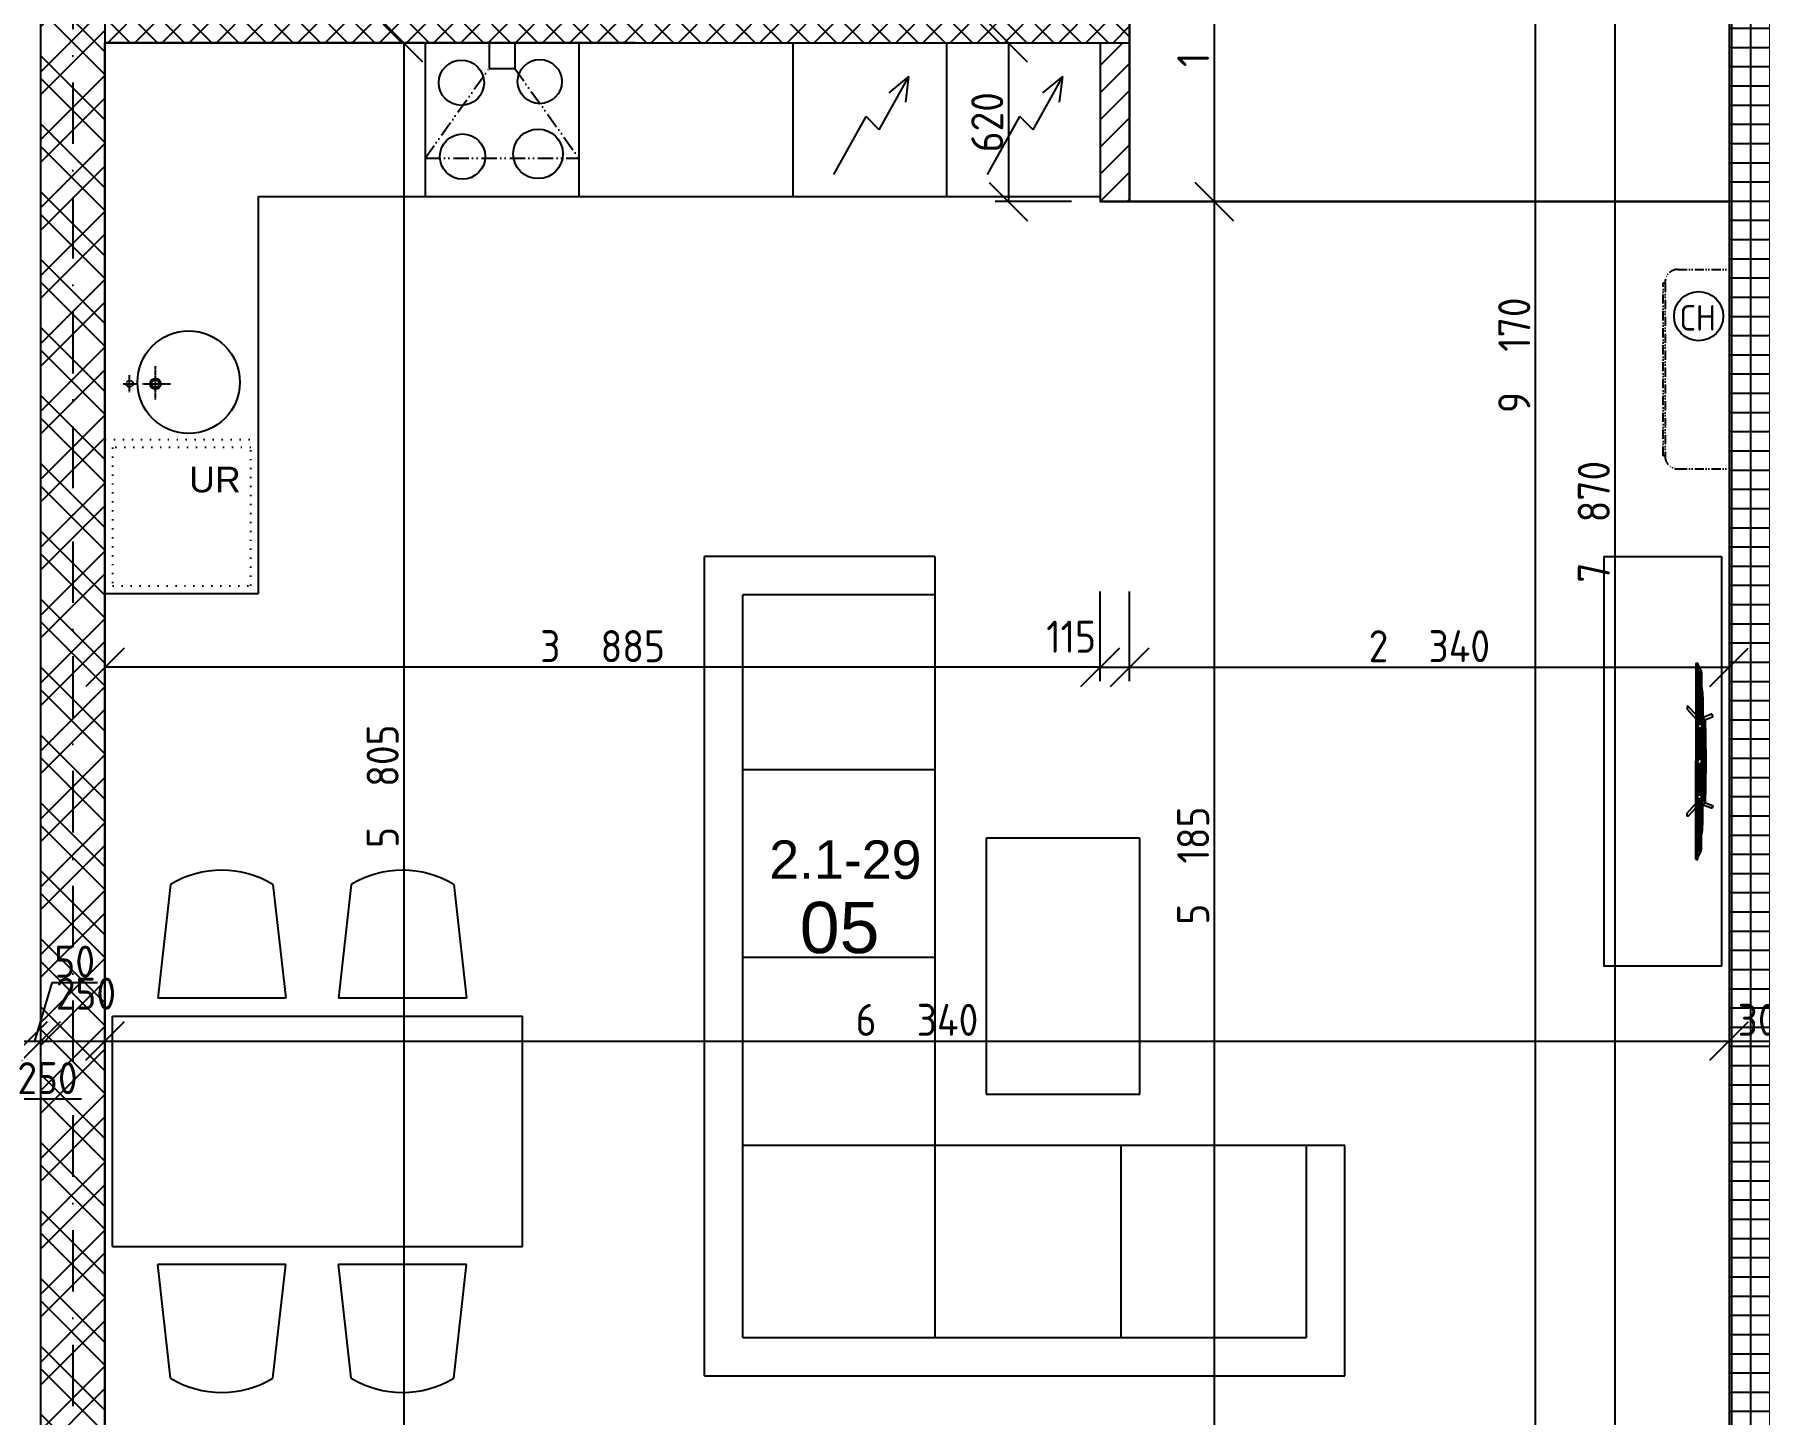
# Model space of a CAD drawing. Extents: x 4511820 to 5180432, y -1526536 to -944957.
# Drawn here: x 5007426 to 5014160, y -1257655 to -1252267 of the extents above; entities that cross this region are included whole.
import ezdxf

# ---------------------------------------------------------------- set-up
doc = ezdxf.new("R2010")
doc.units = 0
doc.header["$MEASUREMENT"] = 0
for name, pattern in [('ACAD_ISO07W100', [3.5, 0.5, -3]), ('ACAD_ISO12W100', [22, 12, -3, 0.5, -3, 0.5, -3]), ('BODKOCIARKOVANA_3', [5.6, 3, -1.3, 0, -1.3]), ('DASHED', [0.75, 0.5, -0.25])]:
    doc.linetypes.add(name, pattern=pattern)
doc.layers.get('0').update_dxf_attribs({"linetype": 'CONTINUOUS'})
doc.layers.get('Defpoints').update_dxf_attribs({"color": 61, "linetype": 'CONTINUOUS'})
for name, color, linetype in [('KÓTY', 4, 'CONTINUOUS'), ('MÚRY', 1, 'CONTINUOUS'), ('osi', 253, 'CONTINUOUS'), ('Plochy', 41, 'CONTINUOUS'), ('POPIS', 7, 'CONTINUOUS'), ('TENKÁ', 7, 'CONTINUOUS'), ('ZARIADENIE', 47, 'CONTINUOUS'), ('ZARIADENIE1', 145, 'CONTINUOUS'), ('ZZ-chladenie', 133, 'CONTINUOUS'), ('ŠRAFY', 82, 'CONTINUOUS')]:
    doc.layers.add(name, color=color, linetype=linetype)
doc.styles.add('ARIAL', font='arial.ttf')
doc.styles.add('STYLE1', font='isocp.shx')
doc.dimstyles.new('STANDARD-50', dxfattribs={"dimtxt": 125, "dimasz": 150, "dimexe": 10, "dimexo": 200, "dimgap": 20, "dimtad": 1, "dimdsep": 46, "dimlunit": 6, "dimtxsty": 'STYLE1', "dimblk1": 'OBLIQUE', "dimblk2": 'OBLIQUE', "dimsah": 1, "dimcen": 2.5, "dimse1": 1, "dimse2": 1, "dimadec": 0, "dimazin": 0, "dimtfac": 1, "dimtmove": 1, "dimatfit": 3, "dimldrblk": 'OBLIQUE', "dimfxl": 1, "dimtolj": 1, "dimtzin": 0, "dimarcsym": 0})

# ---------------------------------------------------------------- blocks, each defined once
blk = doc.blocks.new('_OBLIQUE')
at = {"color": 0, "linetype": 'ByBlock'}
blk.add_line((-0.5, -0.5), (0.5, 0.5), dxfattribs=at)
blk = doc.blocks.new('*D13934')
at = {"layer": 'Defpoints', "color": 0}
for p in [(4980571, -1251714.2), (5007401, -1259734.2), (4980571, -1261503.9)]:
    blk.add_point(p, dxfattribs=at)
at = {"layer": 'KÓTY', "color": 0, "lineweight": -2}
blk.add_line((5007401, -1261503.9), (4980571, -1261503.9), dxfattribs=at)
at = {"layer": 'KÓTY', "color": 0, "linetype": 'ByBlock', "lineweight": -2, "xscale": 150, "yscale": 150, "zscale": 150, "rotation": 180}
blk.add_blockref('_OBLIQUE', (4980571, -1261503.9), dxfattribs=at)
at = {"layer": 'KÓTY', "color": 0, "linetype": 'ByBlock', "lineweight": -2, "xscale": 150, "yscale": 150, "zscale": 150}
blk.add_blockref('_OBLIQUE', (5007401, -1261503.9), dxfattribs=at)
at = {"layer": 'KÓTY', "color": 0, "insert": (4993986, -1261421.4), "char_height": 125, "attachment_point": 5, "style": 'STYLE1'}
blk.add_mtext('\\A1;26ﾠ830', dxfattribs=at)
blk = doc.blocks.new('*D13936')
at = {"layer": 'Defpoints', "color": 0}
for p in [(4980571, -1255834.2), (5040921, -1255834.2), (5040921, -1261853.9)]:
    blk.add_point(p, dxfattribs=at)
at = {"layer": 'KÓTY', "color": 0, "lineweight": -2}
blk.add_line((4980571, -1261853.9), (5040921, -1261853.9), dxfattribs=at)
at = {"layer": 'KÓTY', "color": 0, "linetype": 'ByBlock', "lineweight": -2, "xscale": 150, "yscale": 150, "zscale": 150, "rotation": 180}
blk.add_blockref('_OBLIQUE', (4980571, -1261853.9), dxfattribs=at)
at = {"layer": 'KÓTY', "color": 0, "linetype": 'ByBlock', "lineweight": -2, "xscale": 150, "yscale": 150, "zscale": 150}
blk.add_blockref('_OBLIQUE', (5040921, -1261853.9), dxfattribs=at)
at = {"layer": 'KÓTY', "color": 0, "insert": (5010746, -1261771.4), "char_height": 125, "attachment_point": 5, "style": 'STYLE1'}
blk.add_mtext('\\A1;60ﾠ350', dxfattribs=at)
blk = doc.blocks.new('sedacka rok 5')
at = {"layer": 'ZARIADENIE', "color": 30, "ltscale": 0.25}
for p, q in [((4452479, -1340180.2), (4452479, -1342480.2)), ((4452479, -1340180.2), (4453379, -1340180.2)), ((4453379, -1343380.2), (4453379, -1340180.2)), ((4452479, -1340330.2), (4453229, -1340330.2)), ((4453229, -1343230.2), (4453229, -1340330.2)), ((4452479, -1341013.5), (4453229, -1341013.5)), ((4452479, -1341746.9), (4453229, -1341746.9)), ((4450879, -1342480.2), (4452479, -1342480.2)), ((4450879, -1343380.2), (4450879, -1342480.2)), ((4451029, -1343230.2), (4451029, -1342480.2)), ((4451754, -1342480.2), (4451754, -1343230.2)), ((4452479, -1342480.2), (4453229, -1342480.2)), ((4452479, -1342480.2), (4452479, -1343230.2)), ((4453229, -1343230.2), (4451029, -1343230.2)), ((4453379, -1343380.2), (4450879, -1343380.2))]:
    blk.add_line(p, q, dxfattribs=at)
blk = doc.blocks.new('Tv06_top_cad-block.com')
at = {"color": 0}
for points in [[(-161.1, -3.4), (-173.3, 26.2, 0.359324), (-175.3, 27.3, 0.097501), (-182.8, 24.2, 0.350578), (-183.5, 22.1), (-171.1, -10.4)], [(161.1, -3.4), (173.3, 26.2, -0.359324), (175.3, 27.3, -0.097501), (182.8, 24.2, -0.350578), (183.5, 22.1), (171.1, -10.4)], [(-381.9, -38.8, -0.13121), (-383.2, -32.7, -0.169032), (-383, -32.3), (-381.8, -31.1, -0.205713), (-381.3, -30.9), (-378.5, -30.9, 0.118206), (-376.2, -30.4), (-351.4, -18.4, -0.105648), (-345.8, -17), (0, -17)], [(-339.3, -21.2), (-339.3, -21.2, 0.099639), (-344.3, -22.2), (-349.2, -24.6, 0.215889), (-350.7, -26.3, 0.476075), (-349.4, -28, 0.244765)], [(-295.5, -17), (-282, -15, -0.02037), (-255.8, -12, -0.012056), (-227.2, -10.7), (-169.3, -10.7)], [(-182.5, -38.8), (-214.4, -69.1, 0.250582), (-215, -71, 0.266718), (-214.3, -71.9, 0.084688)], [(-214.3, -71.9), (-207.3, -73.1, 0.211205), (-203.3, -72.1), (-165.2, -38.8)], [(-181.8, -17), (-178.5, -14, -0.213415), (-177.3, -13.6), (0, -13.6)], [(-172.1, -13.6, -0.072098), (-159.2, -3, -0.121861), (-158.4, -2.8)], [(-170.1, -10.6, -0.053076), (-160.2, -2.9), (-158.4, -2.8)], [(-147.6, -13.6), (-147.6, -7.5, -0.414214), (-147.4, -7.3), (-146.5, -7.3, -0.414214), (-146.3, -7.5), (-146.3, -13.6)], [(-146.8, -28, 0.414214), (-145, -26.2), (-145, -23, 0.414214), (-146.8, -21.2)], [(-143.9, -13.6), (-143.9, -7.5, -0.414214), (-143.7, -7.3), (-142.7, -7.3, -0.414214), (-142.6, -7.5), (-142.6, -13.6)], [(-140.2, -13.6), (-140.2, -7.5, -0.414214), (-140, -7.3), (-139, -7.3, -0.414214), (-138.8, -7.5), (-138.8, -13.6)], [(-136.4, -13.6), (-136.4, -7.5, -0.414214), (-136.3, -7.3), (-135.3, -7.3, -0.414214), (-135.1, -7.5), (-135.1, -13.6)], [(-132.7, -13.6), (-132.7, -7.5, -0.414214), (-132.5, -7.3), (-131.6, -7.3, -0.414214), (-131.4, -7.5), (-131.4, -13.6)], [(-128.8, -28, -0.414214), (-130.6, -26.2), (-130.6, -23, -0.414214), (-128.8, -21.2)], [(-129, -13.6), (-129, -7.5, -0.414214), (-128.8, -7.3), (-127.9, -7.3, -0.414214), (-127.7, -7.5), (-127.7, -13.6)], [(-125.3, -13.6), (-125.3, -7.5, -0.414214), (-125.1, -7.3), (-124.1, -7.3, -0.414214), (-124, -7.5), (-124, -13.6)], [(-121.6, -13.6), (-121.6, -7.5, -0.414214), (-121.4, -7.3), (-120.4, -7.3, -0.414214), (-120.2, -7.5), (-120.2, -13.6)], [(-117.8, -13.6), (-117.8, -7.5, -0.414214), (-117.7, -7.3), (-116.7, -7.3, -0.414214), (-116.5, -7.5), (-116.5, -13.6)], [(-114.1, -13.6), (-114.1, -7.5, -0.414214), (-113.9, -7.3), (-113, -7.3, -0.414214), (-112.8, -7.5), (-112.8, -13.6)], [(-110.4, -13.6), (-110.4, -7.5, -0.414214), (-110.2, -7.3), (-109.3, -7.3, -0.414214), (-109.1, -7.5), (-109.1, -13.6)], [(-106.7, -13.6), (-106.7, -7.5, -0.414214), (-106.5, -7.3), (-105.5, -7.3, -0.414214), (-105.4, -7.5), (-105.4, -13.6)], [(-103, -13.6), (-103, -7.5, -0.414214), (-102.8, -7.3), (-101.8, -7.3, -0.414214), (-101.6, -7.5), (-101.6, -13.6)], [(-99.2, -13.6), (-99.2, -7.5, -0.414214), (-99.1, -7.3), (-98.1, -7.3, -0.414214), (-97.9, -7.5), (-97.9, -13.6)], [(-95.5, -13.6), (-95.5, -7.5, -0.414214), (-95.3, -7.3), (-94.4, -7.3, -0.414214), (-94.2, -7.5), (-94.2, -13.6)], [(-91.8, -13.6), (-91.8, -7.5, -0.414214), (-91.6, -7.3), (-90.7, -7.3, -0.414214), (-90.5, -7.5), (-90.5, -13.6)], [(-88.1, -13.6), (-88.1, -7.5, -0.414214), (-87.9, -7.3), (-86.9, -7.3, -0.414214), (-86.8, -7.5), (-86.8, -13.6)], [(-84.4, -13.6), (-84.4, -7.5, -0.414214), (-84.2, -7.3), (-83.2, -7.3, -0.414214), (-83, -7.5), (-83, -13.6)], [(-80.6, -13.6), (-80.6, -7.5, -0.414214), (-80.5, -7.3), (-79.5, -7.3, -0.414214), (-79.3, -7.5), (-79.3, -13.6)], [(-76.9, -13.6), (-76.9, -7.5, -0.414214), (-76.7, -7.3), (-75.8, -7.3, -0.414214), (-75.6, -7.5), (-75.6, -13.6)], [(-73.2, -13.6), (-73.2, -7.5, -0.414214), (-73, -7.3), (-72.1, -7.3, -0.414214), (-71.9, -7.5), (-71.9, -13.6)], [(-69.5, -13.6), (-69.5, -7.5, -0.414214), (-69.3, -7.3), (-68.3, -7.3, -0.414214), (-68.2, -7.5), (-68.2, -13.6)], [(-65.8, -13.6), (-65.8, -7.5, -0.414214), (-65.6, -7.3), (-64.6, -7.3, -0.414214), (-64.4, -7.5), (-64.4, -13.6)], [(-62, -13.6), (-62, -7.5, -0.414214), (-61.9, -7.3), (-60.9, -7.3, -0.414214), (-60.7, -7.5), (-60.7, -13.6)], [(-58.3, -13.6), (-58.3, -7.5, -0.414214), (-58.1, -7.3), (-57.2, -7.3, -0.414214), (-57, -7.5), (-57, -13.6)], [(-54.6, -13.6), (-54.6, -7.5, -0.414214), (-54.4, -7.3), (-53.5, -7.3, -0.414214), (-53.3, -7.5), (-53.3, -13.6)], [(-50.9, -13.6), (-50.9, -7.5, -0.414214), (-50.7, -7.3), (-49.7, -7.3, -0.414214), (-49.6, -7.5), (-49.6, -13.6)], [(-47.2, -13.6), (-47.2, -7.5, -0.414214), (-47, -7.3), (-46, -7.3, -0.414214), (-45.8, -7.5), (-45.8, -13.6)], [(-43.4, -13.6), (-43.4, -7.5, -0.414214), (-43.3, -7.3), (-42.3, -7.3, -0.414214), (-42.1, -7.5), (-42.1, -13.6)], [(-39.7, -13.6), (-39.7, -7.5, -0.414214), (-39.5, -7.3), (-38.6, -7.3, -0.414214), (-38.4, -7.5), (-38.4, -13.6)], [(-36, -13.6), (-36, -7.5, -0.414214), (-35.8, -7.3), (-34.9, -7.3, -0.414214), (-34.7, -7.5), (-34.7, -13.6)], [(-32.3, -13.6), (-32.3, -7.5, -0.414214), (-32.1, -7.3), (-31.1, -7.3, -0.414214), (-31, -7.5), (-31, -13.6)], [(-28.6, -13.6), (-28.6, -7.5, -0.414214), (-28.4, -7.3), (-27.4, -7.3, -0.414214), (-27.2, -7.5), (-27.2, -13.6)], [(-24.8, -13.6), (-24.8, -7.5, -0.414214), (-24.7, -7.3), (-23.7, -7.3, -0.414214), (-23.5, -7.5), (-23.5, -13.6)], [(-21.1, -13.6), (-21.1, -7.5, -0.414214), (-20.9, -7.3), (-20, -7.3, -0.414214), (-19.8, -7.5), (-19.8, -13.6)], [(-17.4, -13.6), (-17.4, -7.5, -0.414214), (-17.2, -7.3), (-16.3, -7.3, -0.414214), (-16.1, -7.5), (-16.1, -13.6)], [(-13.7, -13.6), (-13.7, -7.5, -0.414214), (-13.5, -7.3), (-12.5, -7.3, -0.414214), (-12.4, -7.5), (-12.4, -13.6)], [(-10, -13.6), (-10, -7.5, -0.414214), (-9.8, -7.3), (-8.8, -7.3, -0.414214), (-8.6, -7.5), (-8.6, -13.6)], [(-10, -28, 0.414214), (-8.2, -26.2), (-8.2, -23, 0.414214), (-10, -21.2)], [(-6.2, -13.6), (-6.2, -7.5, -0.414214), (-6.1, -7.3), (-5.1, -7.3, -0.414214), (-4.9, -7.5), (-4.9, -13.6)], [(-2.5, -13.6), (-2.5, -7.5, -0.414214), (-2.3, -7.3), (-1.4, -7.3, -0.414214), (-1.2, -7.5), (-1.2, -13.6)], [(181.8, -17), (178.5, -14, 0.213415), (177.3, -13.6), (0, -13.6)], [(381.9, -38.8, 0.13121), (383.2, -32.7, 0.169032), (383, -32.3), (381.8, -31.1, 0.205713), (381.3, -30.9), (378.5, -30.9, -0.118206), (376.2, -30.4), (351.4, -18.4, 0.105648), (345.8, -17), (0, -17)], [(2.5, -13.6), (2.5, -7.5, 0.414214), (2.3, -7.3), (1.4, -7.3, 0.414214), (1.2, -7.5), (1.2, -13.6)], [(6.2, -13.6), (6.2, -7.5, 0.414214), (6.1, -7.3), (5.1, -7.3, 0.414214), (4.9, -7.5), (4.9, -13.6)], [(10, -28, -0.414214), (8.2, -26.2), (8.2, -23, -0.414214), (10, -21.2)], [(10, -13.6), (10, -7.5, 0.414214), (9.8, -7.3), (8.8, -7.3, 0.414214), (8.6, -7.5), (8.6, -13.6)], [(13.7, -13.6), (13.7, -7.5, 0.414214), (13.5, -7.3), (12.5, -7.3, 0.414214), (12.4, -7.5), (12.4, -13.6)], [(17.4, -13.6), (17.4, -7.5, 0.414214), (17.2, -7.3), (16.3, -7.3, 0.414214), (16.1, -7.5), (16.1, -13.6)], [(21.1, -13.6), (21.1, -7.5, 0.414214), (20.9, -7.3), (20, -7.3, 0.414214), (19.8, -7.5), (19.8, -13.6)], [(24.8, -13.6), (24.8, -7.5, 0.414214), (24.7, -7.3), (23.7, -7.3, 0.414214), (23.5, -7.5), (23.5, -13.6)], [(28.6, -13.6), (28.6, -7.5, 0.414214), (28.4, -7.3), (27.4, -7.3, 0.414214), (27.2, -7.5), (27.2, -13.6)], [(32.3, -13.6), (32.3, -7.5, 0.414214), (32.1, -7.3), (31.1, -7.3, 0.414214), (31, -7.5), (31, -13.6)], [(36, -13.6), (36, -7.5, 0.414214), (35.8, -7.3), (34.9, -7.3, 0.414214), (34.7, -7.5), (34.7, -13.6)], [(39.7, -13.6), (39.7, -7.5, 0.414214), (39.5, -7.3), (38.6, -7.3, 0.414214), (38.4, -7.5), (38.4, -13.6)], [(43.4, -13.6), (43.4, -7.5, 0.414214), (43.3, -7.3), (42.3, -7.3, 0.414214), (42.1, -7.5), (42.1, -13.6)], [(47.2, -13.6), (47.2, -7.5, 0.414214), (47, -7.3), (46, -7.3, 0.414214), (45.8, -7.5), (45.8, -13.6)], [(50.9, -13.6), (50.9, -7.5, 0.414214), (50.7, -7.3), (49.7, -7.3, 0.414214), (49.6, -7.5), (49.6, -13.6)], [(54.6, -13.6), (54.6, -7.5, 0.414214), (54.4, -7.3), (53.5, -7.3, 0.414214), (53.3, -7.5), (53.3, -13.6)], [(58.3, -13.6), (58.3, -7.5, 0.414214), (58.1, -7.3), (57.2, -7.3, 0.414214), (57, -7.5), (57, -13.6)], [(62, -13.6), (62, -7.5, 0.414214), (61.9, -7.3), (60.9, -7.3, 0.414214), (60.7, -7.5), (60.7, -13.6)], [(65.8, -13.6), (65.8, -7.5, 0.414214), (65.6, -7.3), (64.6, -7.3, 0.414214), (64.4, -7.5), (64.4, -13.6)], [(69.5, -13.6), (69.5, -7.5, 0.414214), (69.3, -7.3), (68.3, -7.3, 0.414214), (68.2, -7.5), (68.2, -13.6)], [(73.2, -13.6), (73.2, -7.5, 0.414214), (73, -7.3), (72.1, -7.3, 0.414214), (71.9, -7.5), (71.9, -13.6)], [(76.9, -13.6), (76.9, -7.5, 0.414214), (76.7, -7.3), (75.8, -7.3, 0.414214), (75.6, -7.5), (75.6, -13.6)], [(80.6, -13.6), (80.6, -7.5, 0.414214), (80.5, -7.3), (79.5, -7.3, 0.414214), (79.3, -7.5), (79.3, -13.6)], [(84.4, -13.6), (84.4, -7.5, 0.414214), (84.2, -7.3), (83.2, -7.3, 0.414214), (83, -7.5), (83, -13.6)], [(88.1, -13.6), (88.1, -7.5, 0.414214), (87.9, -7.3), (86.9, -7.3, 0.414214), (86.8, -7.5), (86.8, -13.6)], [(91.8, -13.6), (91.8, -7.5, 0.414214), (91.6, -7.3), (90.7, -7.3, 0.414214), (90.5, -7.5), (90.5, -13.6)], [(95.5, -13.6), (95.5, -7.5, 0.414214), (95.3, -7.3), (94.4, -7.3, 0.414214), (94.2, -7.5), (94.2, -13.6)], [(99.2, -13.6), (99.2, -7.5, 0.414214), (99.1, -7.3), (98.1, -7.3, 0.414214), (97.9, -7.5), (97.9, -13.6)], [(103, -13.6), (103, -7.5, 0.414214), (102.8, -7.3), (101.8, -7.3, 0.414214), (101.6, -7.5), (101.6, -13.6)], [(106.7, -13.6), (106.7, -7.5, 0.414214), (106.5, -7.3), (105.5, -7.3, 0.414214), (105.4, -7.5), (105.4, -13.6)], [(110.4, -13.6), (110.4, -7.5, 0.414214), (110.2, -7.3), (109.3, -7.3, 0.414214), (109.1, -7.5), (109.1, -13.6)], [(114.1, -13.6), (114.1, -7.5, 0.414214), (113.9, -7.3), (113, -7.3, 0.414214), (112.8, -7.5), (112.8, -13.6)], [(117.8, -13.6), (117.8, -7.5, 0.414214), (117.7, -7.3), (116.7, -7.3, 0.414214), (116.5, -7.5), (116.5, -13.6)], [(121.6, -13.6), (121.6, -7.5, 0.414214), (121.4, -7.3), (120.4, -7.3, 0.414214), (120.2, -7.5), (120.2, -13.6)], [(125.3, -13.6), (125.3, -7.5, 0.414214), (125.1, -7.3), (124.1, -7.3, 0.414214), (124, -7.5), (124, -13.6)], [(129, -13.6), (129, -7.5, 0.414214), (128.8, -7.3), (127.9, -7.3, 0.414214), (127.7, -7.5), (127.7, -13.6)], [(128.8, -28, 0.414214), (130.6, -26.2), (130.6, -23, 0.414214), (128.8, -21.2)], [(132.7, -13.6), (132.7, -7.5, 0.414214), (132.5, -7.3), (131.6, -7.3, 0.414214), (131.4, -7.5), (131.4, -13.6)], [(136.4, -13.6), (136.4, -7.5, 0.414214), (136.3, -7.3), (135.3, -7.3, 0.414214), (135.1, -7.5), (135.1, -13.6)], [(140.2, -13.6), (140.2, -7.5, 0.414214), (140, -7.3), (139, -7.3, 0.414214), (138.8, -7.5), (138.8, -13.6)], [(143.9, -13.6), (143.9, -7.5, 0.414214), (143.7, -7.3), (142.7, -7.3, 0.414214), (142.6, -7.5), (142.6, -13.6)], [(146.8, -28, -0.414214), (145, -26.2), (145, -23, -0.414214), (146.8, -21.2)], [(147.6, -13.6), (147.6, -7.5, 0.414214), (147.4, -7.3), (146.5, -7.3, 0.414214), (146.3, -7.5), (146.3, -13.6)], [(172.1, -13.6, 0.072098), (159.2, -3, 0.121861), (158.4, -2.8)], [(170.1, -10.6, 0.053076), (160.2, -2.9), (158.4, -2.8)], [(214.3, -71.9), (207.3, -73.1, -0.211205), (203.3, -72.1), (165.2, -38.8)], [(295.5, -17), (282, -15, 0.02037), (255.8, -12, 0.012056), (227.2, -10.7), (169.3, -10.7)], [(182.5, -38.8), (214.4, -69.1, -0.250582), (215, -71, -0.266718), (214.3, -71.9, -0.084688)], [(339.3, -21.2), (339.3, -21.2, -0.099639), (344.3, -22.2), (349.2, -24.6, -0.215889), (350.7, -26.3, -0.476075), (349.4, -28, -0.244765)]]:
    blk.add_lwpolyline(points, format="xyb", dxfattribs=at)
for points in [[(-381.9, -38.8), (0, -38.8)], [(-378.5, -30.9), (0, -30.9)], [(-349.4, -28), (-146.8, -28)], [(-339.3, -21.2), (-146.8, -21.2)], [(-158.6, -6.5), (0, -6.5)], [(-128.8, -21.2), (-10, -21.2)], [(-128.8, -28), (-10, -28)], [(158.6, -6.5), (0, -6.5)], [(378.5, -30.9), (0, -30.9)], [(381.9, -38.8), (0, -38.8)], [(128.8, -21.2), (10, -21.2)], [(128.8, -28), (10, -28)], [(339.3, -21.2), (146.8, -21.2)], [(349.4, -28), (146.8, -28)]]:
    blk.add_lwpolyline(points, dxfattribs=at)
for centre, radius, start, end in [((0, -4564), 4564, 90, 91.98925), ((0, -4564), 4564, 88.01075, 90), ((-170.5, -10.1), 0.6, 200.97838, 314.02949), ((170.5, -10.1), 0.6, 225.97051, 339.02162)]:
    blk.add_arc(centre, radius, start, end, dxfattribs=at)
blk = doc.blocks.new('TV')
at = {"layer": 'ZARIADENIE', "color": 8}
blk.add_blockref('Tv06_top_cad-block.com', (4448198.7, -1316337.8), dxfattribs=at)
blk = doc.blocks.new('slol 1600-800')
at = {"layer": 'ZARIADENIE', "color": 45, "ltscale": 0.25}
for p, q in [((4423844.8, -1342296.5), (4423794.8, -1342740.6)), ((4424244.8, -1342296.5), (4424294.8, -1342740.6)), ((4424550.5, -1342296.5), (4424500.5, -1342740.6)), ((4424950.5, -1342296.5), (4425000.5, -1342740.6)), ((4424294.8, -1342740.6), (4423794.8, -1342740.6)), ((4425000.5, -1342740.6), (4424500.5, -1342740.6)), ((4423619, -1343710.2), (4423619, -1342810.2)), ((4423619, -1342810.2), (4425219, -1342810.2)), ((4425219, -1343710.2), (4425219, -1342810.2)), ((4423619, -1343710.2), (4425219, -1343710.2)), ((4423844.8, -1344223.9), (4423794.8, -1343779.8)), ((4424294.8, -1343779.8), (4423794.8, -1343779.8)), ((4424244.8, -1344223.9), (4424294.8, -1343779.8)), ((4424550.5, -1344223.9), (4424500.5, -1343779.8)), ((4425000.5, -1343779.8), (4424500.5, -1343779.8)), ((4424950.5, -1344223.9), (4425000.5, -1343779.8))]:
    blk.add_line(p, q, dxfattribs=at)
for centre, start, end in [((4424044.8, -1342626.5), 58.78339, 121.21661), ((4424750.5, -1342626.5), 58.78339, 121.21661), ((4424044.8, -1343893.9), 238.78339, 301.21661), ((4424750.5, -1343893.9), 238.78339, 301.21661)]:
    blk.add_arc(centre, 385.9, start, end, dxfattribs=at)
blk = doc.blocks.new('konf stol')
at = {"layer": 'ZARIADENIE', "color": 45, "ltscale": 0.25}
for p, q in [((4451679, -1342280.2), (4451679, -1341280.2)), ((4451679, -1341280.2), (4452279, -1341280.2)), ((4452279, -1341280.2), (4452279, -1342280.2)), ((4452279, -1342280.2), (4451679, -1342280.2))]:
    blk.add_line(p, q, dxfattribs=at)
blk = doc.blocks.new('*D30879')
at = {"layer": 'Defpoints', "color": 0}
for p in [(5007151, -1255991.7), (5007401, -1255991.7), (5007401, -1256196.5)]:
    blk.add_point(p, dxfattribs=at)
at = {"layer": 'KÓTY', "color": 0, "lineweight": -2}
for p, q in [((5007151, -1256196.5), (5007401, -1256196.5)), ((5007344.3, -1256424), (5007276, -1256196.5)), ((5007609.3, -1256424), (5007344.3, -1256424))]:
    blk.add_line(p, q, dxfattribs=at)
at = {"layer": 'KÓTY', "color": 0, "linetype": 'ByBlock', "lineweight": -2, "xscale": 150, "yscale": 150, "zscale": 150, "rotation": 180}
blk.add_blockref('_OBLIQUE', (5007151, -1256196.5), dxfattribs=at)
at = {"layer": 'KÓTY', "color": 0, "linetype": 'ByBlock', "lineweight": -2, "xscale": 150, "yscale": 150, "zscale": 150}
blk.add_blockref('_OBLIQUE', (5007401, -1256196.5), dxfattribs=at)
at = {"layer": 'KÓTY', "color": 0, "insert": (5007476.8, -1256341.5), "char_height": 125, "attachment_point": 5, "style": 'STYLE1'}
blk.add_mtext('\\A1;250', dxfattribs=at)
blk = doc.blocks.new('*D30880')
at = {"layer": 'Defpoints', "color": 0}
for p in [(5007401, -1255991.7), (5007451, -1256196.5), (5007451, -1256196.5)]:
    blk.add_point(p, dxfattribs=at)
at = {"layer": 'KÓTY', "color": 0, "lineweight": -2}
for p, q in [((5007494.3, -1255969), (5007426, -1256196.5)), ((5007671.8, -1255969), (5007494.3, -1255969)), ((5007401, -1256196.5), (5007451, -1256196.5))]:
    blk.add_line(p, q, dxfattribs=at)
at = {"layer": 'KÓTY', "color": 0, "linetype": 'ByBlock', "lineweight": -2, "xscale": 150, "yscale": 150, "zscale": 150, "rotation": 180}
blk.add_blockref('_OBLIQUE', (5007401, -1256196.5), dxfattribs=at)
at = {"layer": 'KÓTY', "color": 0, "linetype": 'ByBlock', "lineweight": -2, "xscale": 150, "yscale": 150, "zscale": 150}
blk.add_blockref('_OBLIQUE', (5007451, -1256196.5), dxfattribs=at)
at = {"layer": 'KÓTY', "color": 0, "insert": (5007583, -1255886.5), "char_height": 125, "attachment_point": 5, "style": 'STYLE1'}
blk.add_mtext('\\A1;50', dxfattribs=at)
blk = doc.blocks.new('*D30881')
at = {"layer": 'Defpoints', "color": 0}
for p in [(5007451, -1256196.5), (5007701, -1256196.5), (5007701, -1256196.5)]:
    blk.add_point(p, dxfattribs=at)
at = {"layer": 'KÓTY', "color": 0, "lineweight": -2}
blk.add_line((5007451, -1256196.5), (5007701, -1256196.5), dxfattribs=at)
at = {"layer": 'KÓTY', "color": 0, "linetype": 'ByBlock', "lineweight": -2, "xscale": 150, "yscale": 150, "zscale": 150, "rotation": 180}
blk.add_blockref('_OBLIQUE', (5007451, -1256196.5), dxfattribs=at)
at = {"layer": 'KÓTY', "color": 0, "linetype": 'ByBlock', "lineweight": -2, "xscale": 150, "yscale": 150, "zscale": 150}
blk.add_blockref('_OBLIQUE', (5007701, -1256196.5), dxfattribs=at)
at = {"layer": 'KÓTY', "color": 0, "insert": (5007626.8, -1256011.5), "char_height": 125, "attachment_point": 5, "style": 'STYLE1'}
blk.add_mtext('\\A1;250', dxfattribs=at)
blk = doc.blocks.new('*D30882')
at = {"layer": 'Defpoints', "color": 0}
for p in [(5007701, -1256196.5), (5014041, -1256196.5), (5014041, -1256196.5)]:
    blk.add_point(p, dxfattribs=at)
at = {"layer": 'KÓTY', "color": 0, "lineweight": -2}
blk.add_line((5007701, -1256196.5), (5014041, -1256196.5), dxfattribs=at)
at = {"layer": 'KÓTY', "color": 0, "linetype": 'ByBlock', "lineweight": -2, "xscale": 150, "yscale": 150, "zscale": 150, "rotation": 180}
blk.add_blockref('_OBLIQUE', (5007701, -1256196.5), dxfattribs=at)
at = {"layer": 'KÓTY', "color": 0, "linetype": 'ByBlock', "lineweight": -2, "xscale": 150, "yscale": 150, "zscale": 150}
blk.add_blockref('_OBLIQUE', (5014041, -1256196.5), dxfattribs=at)
at = {"layer": 'KÓTY', "color": 0, "insert": (5010871, -1256114), "char_height": 125, "attachment_point": 5, "style": 'STYLE1'}
blk.add_mtext('\\A1;6ﾠ340', dxfattribs=at)
blk = doc.blocks.new('*D30883')
at = {"layer": 'Defpoints', "color": 0}
for p in [(5014041, -1256196.5), (5014341, -1256196.5), (5014341, -1256196.5)]:
    blk.add_point(p, dxfattribs=at)
at = {"layer": 'KÓTY', "color": 0, "lineweight": -2}
blk.add_line((5014041, -1256196.5), (5014341, -1256196.5), dxfattribs=at)
at = {"layer": 'KÓTY', "color": 0, "linetype": 'ByBlock', "lineweight": -2, "xscale": 150, "yscale": 150, "zscale": 150, "rotation": 180}
blk.add_blockref('_OBLIQUE', (5014041, -1256196.5), dxfattribs=at)
at = {"layer": 'KÓTY', "color": 0, "linetype": 'ByBlock', "lineweight": -2, "xscale": 150, "yscale": 150, "zscale": 150}
blk.add_blockref('_OBLIQUE', (5014341, -1256196.5), dxfattribs=at)
at = {"layer": 'KÓTY', "color": 0, "insert": (5014191, -1256114), "char_height": 125, "attachment_point": 5, "style": 'STYLE1'}
blk.add_mtext('\\A1;300', dxfattribs=at)
blk = doc.blocks.new('*D31068')
at = {"layer": 'Defpoints', "color": 0}
for p in [(5009907.5, -1252299.2), (5008867.5, -1258104.2), (5009907.5, -1258104.2)]:
    blk.add_point(p, dxfattribs=at)
at = {"layer": 'KÓTY', "color": 0, "lineweight": -2}
blk.add_line((5008867.5, -1252299.2), (5008867.5, -1258104.2), dxfattribs=at)
at = {"layer": 'KÓTY', "color": 0, "linetype": 'ByBlock', "lineweight": -2, "xscale": 150, "yscale": 150, "zscale": 150}
for p, rotation in [((5008867.5, -1252299.2), 90), ((5008867.5, -1258104.2), 270)]:
    blk.add_blockref('_OBLIQUE', p, dxfattribs=dict(at, rotation=rotation))
at = {"layer": 'KÓTY', "color": 0, "insert": (5008785, -1255201.7), "char_height": 125, "attachment_point": 5, "rotation": 90, "style": 'STYLE1'}
blk.add_mtext('\\A1;5ﾠ805', dxfattribs=at)
blk = doc.blocks.new('*D31077')
at = {"layer": 'Defpoints', "color": 0}
for p in [(5010827.5, -1252299.2), (5010827.5, -1252919.2), (5011227.5, -1252919.2)]:
    blk.add_point(p, dxfattribs=at)
at = {"layer": 'KÓTY', "color": 0, "lineweight": -2}
blk.add_line((5011227.5, -1252299.2), (5011227.5, -1252919.2), dxfattribs=at)
at = {"layer": 'KÓTY', "color": 0, "linetype": 'ByBlock', "lineweight": -2, "xscale": 150, "yscale": 150, "zscale": 150}
for p, rotation in [((5011227.5, -1252299.2), 90), ((5011227.5, -1252919.2), 270)]:
    blk.add_blockref('_OBLIQUE', p, dxfattribs=dict(at, rotation=rotation))
at = {"layer": 'KÓTY', "color": 0, "insert": (5011145, -1252609.2), "char_height": 125, "attachment_point": 5, "rotation": 90, "style": 'STYLE1'}
blk.add_mtext('\\A1;620', dxfattribs=at)
blk = doc.blocks.new('*D31078')
at = {"layer": 'Defpoints', "color": 0}
for p in [(5011586, -1252919.2), (5011701, -1252919.2), (5011701, -1254737.5)]:
    blk.add_point(p, dxfattribs=at)
at = {"layer": 'KÓTY', "color": 0, "lineweight": -2}
blk.add_line((5011586, -1254737.5), (5011701, -1254737.5), dxfattribs=at)
at = {"layer": 'KÓTY', "color": 0, "linetype": 'ByBlock', "lineweight": -2, "xscale": 150, "yscale": 150, "zscale": 150, "rotation": 180}
blk.add_blockref('_OBLIQUE', (5011586, -1254737.5), dxfattribs=at)
at = {"layer": 'KÓTY', "color": 0, "linetype": 'ByBlock', "lineweight": -2, "xscale": 150, "yscale": 150, "zscale": 150}
blk.add_blockref('_OBLIQUE', (5011701, -1254737.5), dxfattribs=at)
at = {"layer": 'KÓTY', "color": 0, "insert": (5011472.5, -1254618), "char_height": 125, "attachment_point": 5, "style": 'STYLE1'}
blk.add_mtext('\\A1;115', dxfattribs=at)
blk = doc.blocks.new('*D31079')
at = {"layer": 'Defpoints', "color": 0}
for p in [(5007701, -1252919.2), (5011586, -1252919.2), (5007701, -1254737.5)]:
    blk.add_point(p, dxfattribs=at)
at = {"layer": 'KÓTY', "color": 0, "lineweight": -2}
blk.add_line((5011586, -1254737.5), (5007701, -1254737.5), dxfattribs=at)
at = {"layer": 'KÓTY', "color": 0, "linetype": 'ByBlock', "lineweight": -2, "xscale": 150, "yscale": 150, "zscale": 150, "rotation": 180}
blk.add_blockref('_OBLIQUE', (5007701, -1254737.5), dxfattribs=at)
at = {"layer": 'KÓTY', "color": 0, "linetype": 'ByBlock', "lineweight": -2, "xscale": 150, "yscale": 150, "zscale": 150}
blk.add_blockref('_OBLIQUE', (5011586, -1254737.5), dxfattribs=at)
at = {"layer": 'KÓTY', "color": 0, "insert": (5009643.5, -1254655), "char_height": 125, "attachment_point": 5, "style": 'STYLE1'}
blk.add_mtext('\\A1;3ﾠ885', dxfattribs=at)
blk = doc.blocks.new('*D31080')
at = {"layer": 'Defpoints', "color": 0}
for p in [(5011701, -1252919.2), (5014041, -1252919.2), (5014041, -1254737.5)]:
    blk.add_point(p, dxfattribs=at)
at = {"layer": 'KÓTY', "color": 0, "lineweight": -2}
blk.add_line((5011701, -1254737.5), (5014041, -1254737.5), dxfattribs=at)
at = {"layer": 'KÓTY', "color": 0, "linetype": 'ByBlock', "lineweight": -2, "xscale": 150, "yscale": 150, "zscale": 150, "rotation": 180}
blk.add_blockref('_OBLIQUE', (5011701, -1254737.5), dxfattribs=at)
at = {"layer": 'KÓTY', "color": 0, "linetype": 'ByBlock', "lineweight": -2, "xscale": 150, "yscale": 150, "zscale": 150}
blk.add_blockref('_OBLIQUE', (5014041, -1254737.5), dxfattribs=at)
at = {"layer": 'KÓTY', "color": 0, "insert": (5012871, -1254655), "char_height": 125, "attachment_point": 5, "style": 'STYLE1'}
blk.add_mtext('\\A1;2ﾠ340', dxfattribs=at)
blk = doc.blocks.new('*D31081')
at = {"layer": 'Defpoints', "color": 0}
for p in [(5012330, -1251419.2), (5012031.5, -1252919.2), (5012330, -1252919.2)]:
    blk.add_point(p, dxfattribs=at)
at = {"layer": 'KÓTY', "color": 0, "lineweight": -2}
blk.add_line((5012031.5, -1251419.2), (5012031.5, -1252919.2), dxfattribs=at)
at = {"layer": 'KÓTY', "color": 0, "linetype": 'ByBlock', "lineweight": -2, "xscale": 150, "yscale": 150, "zscale": 150}
for p, rotation in [((5012031.5, -1251419.2), 90), ((5012031.5, -1252919.2), 270)]:
    blk.add_blockref('_OBLIQUE', p, dxfattribs=dict(at, rotation=rotation))
at = {"layer": 'KÓTY', "color": 0, "insert": (5011949, -1252169.2), "char_height": 125, "attachment_point": 5, "rotation": 90, "style": 'STYLE1'}
blk.add_mtext('\\A1;1ﾠ500', dxfattribs=at)
blk = doc.blocks.new('*D31082')
at = {"layer": 'Defpoints', "color": 0}
for p in [(5012330, -1252919.2), (5012031.5, -1258104.2), (5012330, -1258104.2)]:
    blk.add_point(p, dxfattribs=at)
at = {"layer": 'KÓTY', "color": 0, "lineweight": -2}
blk.add_line((5012031.5, -1252919.2), (5012031.5, -1258104.2), dxfattribs=at)
at = {"layer": 'KÓTY', "color": 0, "linetype": 'ByBlock', "lineweight": -2, "xscale": 150, "yscale": 150, "zscale": 150}
for p, rotation in [((5012031.5, -1252919.2), 90), ((5012031.5, -1258104.2), 270)]:
    blk.add_blockref('_OBLIQUE', p, dxfattribs=dict(at, rotation=rotation))
at = {"layer": 'KÓTY', "color": 0, "insert": (5011949, -1255511.7), "char_height": 125, "attachment_point": 5, "rotation": 90, "style": 'STYLE1'}
blk.add_mtext('\\A1;5ﾠ185', dxfattribs=at)
blk = doc.blocks.new('*D31101')
at = {"layer": 'Defpoints', "color": 0}
for p in [(5014126, -1250234.2), (5013595.5, -1258104.2), (5014126, -1258104.2)]:
    blk.add_point(p, dxfattribs=at)
at = {"layer": 'KÓTY', "color": 0, "lineweight": -2}
blk.add_line((5013595.5, -1250234.2), (5013595.5, -1258104.2), dxfattribs=at)
at = {"layer": 'KÓTY', "color": 0, "linetype": 'ByBlock', "lineweight": -2, "xscale": 150, "yscale": 150, "zscale": 150}
for p, rotation in [((5013595.5, -1250234.2), 90), ((5013595.5, -1258104.2), 270)]:
    blk.add_blockref('_OBLIQUE', p, dxfattribs=dict(at, rotation=rotation))
at = {"layer": 'KÓTY', "color": 0, "insert": (5013513, -1254169.2), "char_height": 125, "attachment_point": 5, "rotation": 90, "style": 'STYLE1'}
blk.add_mtext('\\A1;7ﾠ870', dxfattribs=at)
blk = doc.blocks.new('*D31102')
at = {"layer": 'Defpoints', "color": 0}
for p in [(5013285, -1248934.2), (5014041, -1248934.2), (5014041, -1258104.2)]:
    blk.add_point(p, dxfattribs=at)
at = {"layer": 'KÓTY', "color": 0, "lineweight": -2}
blk.add_line((5013285, -1258104.2), (5013285, -1248934.2), dxfattribs=at)
at = {"layer": 'KÓTY', "color": 0, "linetype": 'ByBlock', "lineweight": -2, "xscale": 150, "yscale": 150, "zscale": 150}
for p, rotation in [((5013285, -1248934.2), 90), ((5013285, -1258104.2), 270)]:
    blk.add_blockref('_OBLIQUE', p, dxfattribs=dict(at, rotation=rotation))
at = {"layer": 'KÓTY', "color": 0, "insert": (5013202.5, -1253519.2), "char_height": 125, "attachment_point": 5, "rotation": 90, "style": 'STYLE1'}
blk.add_mtext('\\A1;9ﾠ170', dxfattribs=at)
blk = doc.blocks.new('chlj3')
at = {"layer": 'ZZ-chladenie', "linetype": 'ACAD_ISO12W100', "ltscale": 3}
for p, q in [((5005195.8, -1151691.8), (5005395.8, -1151691.8)), ((5005195.8, -1152470.8), (5005395.8, -1152470.8))]:
    blk.add_line(p, q, dxfattribs=at)
blk.add_lwpolyline([(5005145.8, -1152419.2), (5005138.4, -1152419.2), (5005138.4, -1151744.5), (5005145.8, -1151744.5)], close=True, dxfattribs=at)
for centre, start, end in [((5005195.8, -1151741.8), 90, 180), ((5005195.8, -1152420.8), 180, 270)]:
    blk.add_arc(centre, 50, start, end, dxfattribs=at)

msp = doc.modelspace()

# ---------------------------------------------------------------- hatches: boundary and pattern name
at = {"layer": 'ŠRAFY'}
h = msp.add_hatch(dxfattribs=at)
h.set_pattern_fill('ANSI32', color=256, scale=500, angle=90)
h.set_pattern_definition([(135, (400449.4, -44587.94), (-132.5825215, -132.5825215), []), (135, (400449.4, -44499.55), (-132.5825215, -132.5825215), [])])
h.paths.add_polyline_path([(5007451, -1258104.226), (5007701, -1258104.226), (5007701, -1252299.226), (5007701, -1252159.226), (5007701, -1251299.226), (5007701, -1251184.226), (5007701, -1249414.226), (5007701, -1249299.226), (5007701, -1245184.226), (5007451, -1245184.226)])
h = msp.add_hatch(dxfattribs=at)
h.set_pattern_fill('ANSI32', color=256, scale=500)
h.set_pattern_definition([(45, (584112, 2493.08), (-132.5825215, 132.5825215), []), (45, (584200.39, 2493.08), (-132.5825215, 132.5825215), [])])
h.paths.add_polyline_path([(5007451, -1258104.226), (5007701, -1258104.226), (5007701, -1252299.226), (5007701, -1252159.226), (5007701, -1251299.226), (5007701, -1251184.226), (5007701, -1249414.226), (5007701, -1249299.226), (5007701, -1245184.226), (5007451, -1245184.226)])
at = {"layer": 'ŠRAFY', "ltscale": 0.25}
h = msp.add_hatch(dxfattribs=at)
h.set_pattern_fill('ANSI37', color=256, scale=600, angle=45)
h.set_pattern_definition([(90, (-3307273.674, 579782.7), (-75, 1e-14), []), (180, (-3307273.674, 579782.7), (-1e-14, -75), [])])
h.paths.add_polyline_path([(5014041, -1250234.226), (5014041, -1252919.226), (5014041, -1258104.226), (5014341, -1258104.226), (5014341, -1252719.226), (5014341, -1252604.226), (5014341, -1251364.226), (5014341, -1251249.226), (5014341, -1250349.226), (5014341, -1250234.226)])
h = msp.add_hatch(dxfattribs=at)
h.set_pattern_fill('ANSI37', color=256, scale=600, style=0)
h.set_pattern_definition([(45, (-3027222.4, 367531.64), (-53.0330086, 53.0330086), []), (135, (-3027222.4, 367531.64), (-53.0330086, -53.0330086), [])])
h.paths.add_polyline_path([(5009551, -1252299.226), (5009771, -1252299.226), (5010386, -1252299.226), (5010986, -1252299.226), (5011586, -1252299.226), (5011701, -1252299.226), (5011701, -1252159.226), (5011586, -1252159.226), (5009701, -1252159.226), (5009586, -1252159.226), (5008241, -1252159.226), (5008216, -1252159.226), (5008101, -1252159.226), (5007701, -1252159.226), (5007701, -1252299.226), (5008951, -1252299.226), (5009201, -1252299.226), (5009301, -1252299.226)])
h = msp.add_hatch(dxfattribs=at)
h.set_pattern_fill('ANSI31', color=256, scale=600, style=0)
h.set_pattern_definition([(45, (515270.5, 214751.965), (-53.0330086, 53.0330086), [])])
h.paths.add_polyline_path([(5011701, -1252299.226), (5011586, -1252299.226), (5011586, -1252899.226), (5011586, -1252919.226), (5011701, -1252919.226), (5011701, -1252419.226)])

# ---------------------------------------------------------------- linework, layer by layer
at = {"layer": 'KÓTY'}
msp.add_line((5011474.5, -1252919.226), (5011176, -1252919.226), dxfattribs=at)
at = {"layer": 'KÓTY', "ltscale": 25}
for p, q in [((5011586, -1254790.938), (5011586, -1254440.938)), ((5011701, -1254790.938), (5011701, -1254440.938))]:
    msp.add_line(p, q, dxfattribs=at)
at = {"layer": 'MÚRY'}
for p, q in [((5014041, -1250184.226), (5014041, -1258104.226)), ((5007701, -1252299.226), (5007701, -1258104.226)), ((5009771, -1252299.226), (5007701, -1252299.226))]:
    msp.add_line(p, q, dxfattribs=at)
at = {"layer": 'MÚRY', "ltscale": 0.25}
for p, q in [((5011701, -1251419.226), (5011701, -1252419.226)), ((5007701, -1252299.226), (5011586, -1252299.226)), ((5011586, -1252299.226), (5011586, -1252919.226)), ((5011701, -1252299.226), (5011701, -1252919.226)), ((5011701, -1252919.226), (5011586, -1252919.226))]:
    msp.add_line(p, q, dxfattribs=at)
at = {"layer": 'osi', "linetype": 'BODKOCIARKOVANA_3', "ltscale": 80}
msp.add_line((5007576, -1223327.035), (5007576, -1260844.226), dxfattribs=at)
at = {"layer": 'Plochy'}
for points in [[(5009701, -1252159.226), (5009701, -1250184.226), (5011701, -1250184.226), (5011701, -1248934.226), (5014041, -1248934.226), (5014041, -1252919.226), (5011701, -1252919.226), (5011701, -1251419.226), (5011586, -1251419.226), (5011586, -1252159.226)], [(5007701, -1258104.226), (5007701, -1252299.226), (5011586, -1252299.226), (5011586, -1252919.226), (5014041, -1252919.226), (5014041, -1258104.226)]]:
    msp.add_lwpolyline(points, close=True, dxfattribs=at)
at = {"layer": 'TENKÁ'}
for p, q in [((5007451, -1258484.226), (5007451, -1244644.226)), ((5007701, -1252159.226), (5007701, -1252299.226)), ((5011586, -1252299.226), (5011701, -1252299.226))]:
    msp.add_line(p, q, dxfattribs=at)
at = {"layer": 'TENKÁ', "linetype": 'ACAD_ISO07W100', "ltscale": 10}
msp.add_line((5011701, -1252919.226), (5014041, -1252919.226), dxfattribs=at)
at = {"layer": 'ZARIADENIE', "color": 45, "ltscale": 0.25}
msp.add_lwpolyline([(5014011, -1254304.226), (5014011, -1255904.226), (5013553.233, -1255904.226), (5013553.233, -1254304.226)], close=True, dxfattribs=at)
at = {"layer": 'ZARIADENIE1', "color": 8, "ltscale": 0.25}
for p, q in [((5008951, -1252299.226), (5008951, -1252899.226)), ((5008951, -1252299.226), (5008951, -1252899.226)), ((5009201, -1252299.226), (5009201, -1252399.226)), ((5009301, -1252299.226), (5009301, -1252399.226)), ((5009551, -1252299.226), (5009551, -1252899.226)), ((5009551, -1252299.226), (5009551, -1252899.226)), ((5010386, -1252299.226), (5010386, -1252899.226)), ((5010986, -1252299.226), (5010986, -1252899.226)), ((5009201, -1252399.226), (5009301, -1252399.226)), ((5008301, -1252899.226), (5011586, -1252899.226)), ((5008301, -1254449.226), (5008301, -1252899.226)), ((5007701, -1254449.226), (5008301, -1254449.226))]:
    msp.add_line(p, q, dxfattribs=at)
at = {"layer": 'ZARIADENIE1', "color": 8, "linetype": 'ACAD_ISO12W100', "ltscale": 5}
for p, q in [((5008951, -1252749.226), (5009201, -1252399.226)), ((5009301, -1252399.226), (5009551, -1252749.226)), ((5008951, -1252749.226), (5009551, -1252749.226))]:
    msp.add_line(p, q, dxfattribs=at)
at = {"layer": 'ZARIADENIE1', "color": 8}
for p, q in [((5010723.908, -1252639.283), (5010839.624, -1252431.308)), ((5010762.075, -1252494.586), (5010839.624, -1252431.308)), ((5010826.74, -1252530.565), (5010839.624, -1252431.308)), ((5011323.908, -1252639.283), (5011439.624, -1252431.308)), ((5011362.075, -1252494.586), (5011439.624, -1252431.308)), ((5011426.74, -1252530.565), (5011439.624, -1252431.308)), ((5010546.148, -1252812.738), (5010672.075, -1252586.412)), ((5010723.908, -1252639.283), (5010672.075, -1252586.412)), ((5011146.148, -1252812.738), (5011272.075, -1252586.412)), ((5011323.908, -1252639.283), (5011272.075, -1252586.412))]:
    msp.add_line(p, q, dxfattribs=at)
at = {"layer": 'ZARIADENIE1', "color": 8, "linetype": 'DASHED'}
for p, q in [((5007797.346, -1253662.938), (5007797.346, -1253597.211)), ((5007897.769, -1253693.063), (5007897.769, -1253561.609)), ((5007772.699, -1253630.075), (5007824.732, -1253630.075)), ((5007847.104, -1253630.075), (5007956.649, -1253630.075))]:
    msp.add_line(p, q, dxfattribs=at)
at = {"layer": 'ZARIADENIE1', "color": 8, "linetype": 'ACAD_ISO07W100', "ltscale": 10}
msp.add_line((5008301, -1253849.226), (5007701, -1253849.226), dxfattribs=at)
msp.add_lwpolyline([(5008271, -1254419.226), (5008271, -1253879.226), (5007731, -1253879.226), (5007731, -1254419.226)], close=True, dxfattribs=at)
at = {"layer": 'ZARIADENIE1', "color": 8, "ltscale": 0.25}
for centre, radius in [((5009092.449, -1252454.992), 88.387), ((5009398.124, -1252450.783), 86.283), ((5009096.844, -1252743.302), 88.387), ((5009391.803, -1252732.78), 96.805), ((5008027.912, -1253624.226), 200)]:
    msp.add_circle(centre, radius, dxfattribs=at)
at = {"layer": 'ZARIADENIE1', "color": 8, "linetype": 'DASHED'}
msp.add_circle((5007797.346, -1253630.388), 12.931, dxfattribs=at)
at = {"layer": 'ZARIADENIE1', "color": 8, "linetype": 'Continuous'}
for centre, radius in [((5007898.036, -1253630.348), 20.877), ((5007897.769, -1253630.075), 14.781)]:
    msp.add_circle(centre, radius, dxfattribs=at)
at = {"layer": 'ZZ-chladenie'}
msp.add_circle((5013922.121, -1253366.629), 96, dxfattribs=at)

# ---------------------------------------------------------------- block references
at = {"layer": 'Plochy', "color": 2, "xscale": -1, "rotation": 270}
msp.add_blockref('TV', (6330287.659, -5703302.944), dxfattribs=at)
at = {"layer": 'Plochy'}
msp.add_blockref('slol 1600-800', (584112, 86710.965), dxfattribs=at)
at = {"layer": 'ZARIADENIE', "xscale": -1}
for name in ['sedacka rok 5', 'konf stol']:
    msp.add_blockref(name, (9463420, 85875.965), dxfattribs=at)
at = {"layer": 'ZZ-chladenie'}
msp.add_blockref('chlj3', (8645.179, -101492.309), dxfattribs=at)

# ---------------------------------------------------------------- texts
at = {"layer": 'POPIS', "lineweight": 40, "ltscale": 0.25, "style": 'ARIAL'}
for s, height, p in [('2.1-29', 150, (5010294.269, -1255563.305)), ('05', 200, (5010413.311, -1255853.305))]:
    msp.add_text(s, height=height, dxfattribs=at).set_placement(p)
at = {"layer": 'ZARIADENIE1', "color": 8, "ltscale": 0.25, "style": 'ARIAL'}
msp.add_text('UR', height=100, dxfattribs=at).set_placement((5008029.429, -1254054.334))
at = {"layer": 'ZZ-chladenie', "style": 'STYLE1'}
msp.add_text('CH', height=100, dxfattribs=at).set_placement((5013847.493, -1253422.828))

# ---------------------------------------------------------------- dimensions: what is measured, and where the dimension line sits
at = {"layer": 'KÓTY'}
for base, p1, p2, picture, middle in [((5013285, -1248934.226), (5014041, -1258104.226), (5014041, -1248934.226), '*D31102', (5013202.457, -1253519.226)), ((5013595.5, -1258104.226), (5014126, -1250234.226), (5014126, -1258104.226), '*D31101', (5013512.957, -1254169.226)), ((5012031.5, -1252919.226), (5012330, -1251419.226), (5012330, -1252919.226), '*D31081', (5011948.957, -1252169.226)), ((5008867.5, -1258104.226), (5009907.5, -1252299.226), (5009907.5, -1258104.226), '*D31068', (5008784.957, -1255201.726)), ((5011227.5, -1252919.226), (5010827.5, -1252299.226), (5010827.5, -1252919.226), '*D31077', (5011145, -1252609.226)), ((5012031.5, -1258104.226), (5012330, -1252919.226), (5012330, -1258104.226), '*D31082', (5011948.957, -1255511.726))]:
    dim = msp.add_linear_dim(base=base, p1=p1, p2=p2, angle=90, dimstyle='STANDARD-50', dxfattribs=at)
    dim.commit()
    dim.dimension.update_dxf_attribs({"geometry": picture, "text_midpoint": middle})
for base, p1, p2, picture, middle in [((4980571, -1261503.918), (5007401, -1259734.226), (4980571, -1251714.226), '*D13934', (4993986, -1261421.375)), ((5007701, -1254737.535), (5011586, -1252919.226), (5007701, -1252919.226), '*D31079', (5009643.5, -1254654.992)), ((5014041, -1254737.535), (5011701, -1252919.226), (5014041, -1252919.226), '*D31080', (5012871, -1254654.992)), ((5040921, -1261853.918), (4980571, -1255834.226), (5040921, -1255834.226), '*D13936', (5010746, -1261771.375)), ((5007451, -1256196.535), (5007401, -1255991.726), (5007451, -1256196.535), '*D30880', (5007514.25, -1255886.535)), ((5007701, -1256196.535), (5007451, -1256196.535), (5007701, -1256196.535), '*D30881', (5007626.75, -1256011.535)), ((5007401, -1256196.535), (5007151, -1255991.726), (5007401, -1255991.726), '*D30879', (5007364.25, -1256341.535)), ((5014041, -1256196.535), (5007701, -1256196.535), (5014041, -1256196.535), '*D30882', (5010871, -1256113.992)), ((5014341, -1256196.535), (5014041, -1256196.535), (5014341, -1256196.535), '*D30883', (5014191, -1256114.035))]:
    dim = msp.add_linear_dim(base=base, p1=p1, p2=p2, dimstyle='STANDARD-50', dxfattribs=at)
    dim.commit()
    dim.dimension.update_dxf_attribs({"geometry": picture, "text_midpoint": middle})
dim = msp.add_linear_dim(base=(5011701, -1254737.535), p1=(5011586, -1252919.226), p2=(5011701, -1252919.226), dimstyle='STANDARD-50', dxfattribs=at)
dim.commit()
dim.dimension.update_dxf_attribs({"geometry": '*D31078', "text_midpoint": (5011472.5, -1254700.535), "dimtype": 160})

doc.saveas('drawing.dxf')
